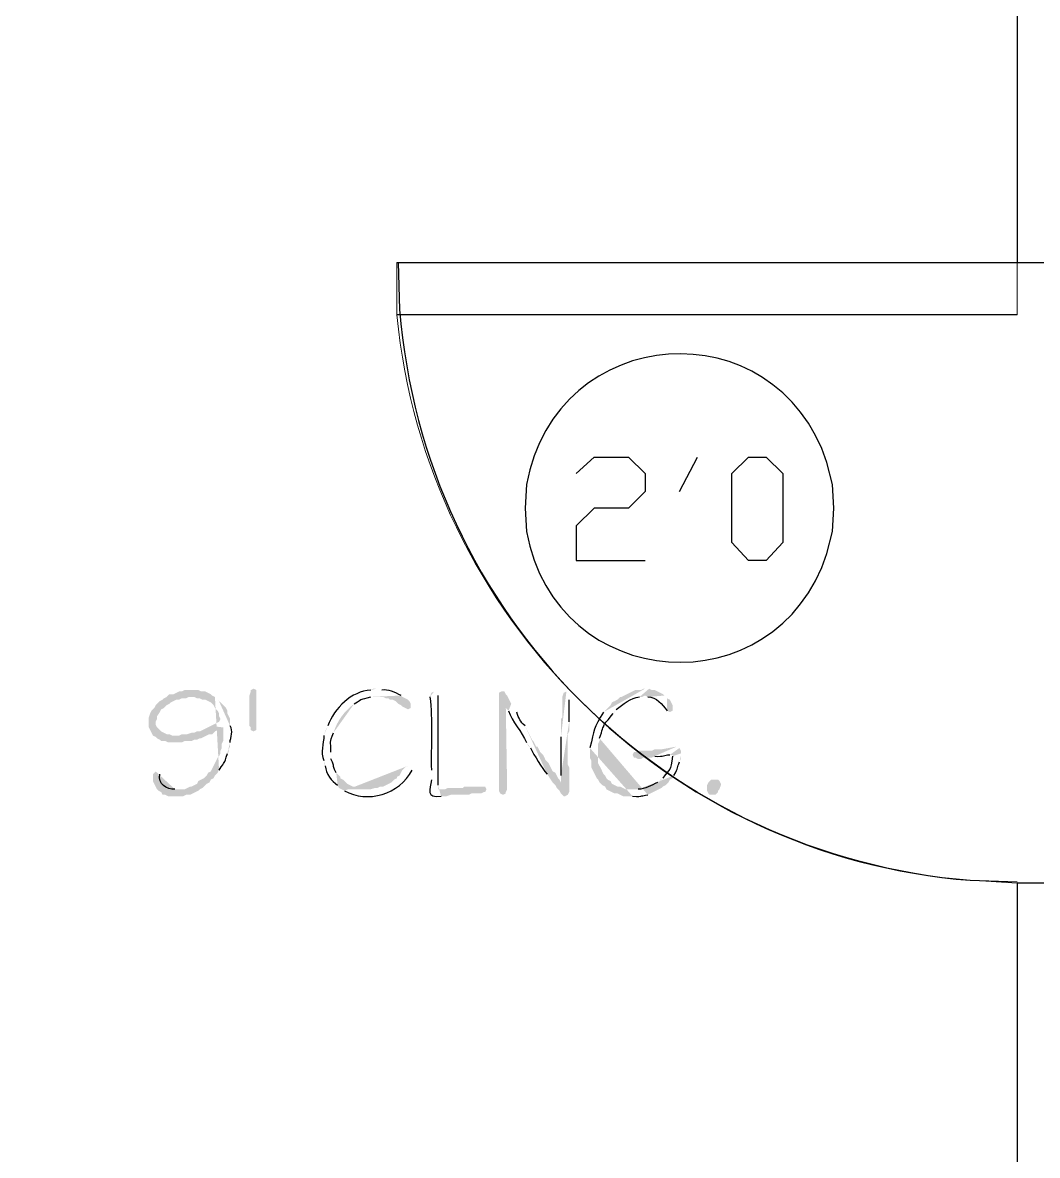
# Model space of a CAD drawing. Header units: inches. Extents: x -167 to 6071, y -6287 to -2731.
# Drawn here: x 708.94 to 748.2, y -5820.12 to -5776.31 of the extents above; entities that cross this region are included whole.
import ezdxf

# ---------------------------------------------------------------- set-up
doc = ezdxf.new("R2010")
doc.units = ezdxf.units.IN
doc.header["$LTSCALE"] = 96
doc.header["$MEASUREMENT"] = 0
doc.layers.add('Doors', color=5, linetype='Continuous', lineweight=9)
doc.layers.add('PDF_Geometry', color=7, linetype='Continuous', true_color=0x4a4a4a)
doc.layers.add('PDF_Solid Fills', color=7, linetype='Continuous')

msp = doc.modelspace()

# ---------------------------------------------------------------- hatches: boundary and pattern name
at = {"layer": 'PDF_Solid Fills', "transparency": 33554559}
for points in [[(715.477, -5802.122), (715.21, -5802.122), (715.103, -5802.175), (714.997, -5802.175), (714.783, -5802.282), (714.623, -5802.282), (714.517, -5802.389), (714.41, -5802.442), (714.357, -5802.495), (714.25, -5802.549), (714.143, -5802.655), (714.09, -5802.709), (714.037, -5802.815), (713.93, -5802.922), (713.877, -5803.029), (713.823, -5803.189), (713.823, -5803.562), (713.877, -5803.669), (713.93, -5803.775), (713.983, -5803.882), (714.89, -5803.882), (714.73, -5803.882), (714.623, -5803.829), (714.517, -5803.829), (714.303, -5803.722), (714.25, -5803.669), (714.143, -5803.562), (714.09, -5803.455), (714.09, -5803.349), (714.143, -5803.242), (714.143, -5803.135), (714.25, -5802.975), (714.303, -5802.869), (714.41, -5802.815), (714.517, -5802.709), (714.623, -5802.655), (714.677, -5802.602), (714.89, -5802.495), (714.997, -5802.495), (715.103, -5802.442), (715.263, -5802.442), (715.37, -5802.389), (716.383, -5802.389), (716.277, -5802.335), (716.223, -5802.282), (716.01, -5802.175), (715.85, -5802.175), (715.743, -5802.122), (715.637, -5802.122)], [(715.477, -5802.122), (715.21, -5802.122), (715.103, -5802.175), (714.997, -5802.175), (714.783, -5802.282), (714.623, -5802.282), (714.517, -5802.389), (714.41, -5802.442), (714.357, -5802.495), (714.25, -5802.549), (714.143, -5802.655), (714.09, -5802.709), (714.037, -5802.815), (713.93, -5802.922), (713.877, -5803.029), (713.823, -5803.189), (713.823, -5803.562), (713.877, -5803.669), (713.93, -5803.775), (713.983, -5803.882), (714.89, -5803.882), (714.73, -5803.882), (714.623, -5803.829), (714.517, -5803.829), (714.303, -5803.722), (714.25, -5803.669), (714.143, -5803.562), (714.09, -5803.455), (714.09, -5803.349), (714.143, -5803.242), (714.143, -5803.135), (714.25, -5802.975), (714.303, -5802.869), (714.41, -5802.815), (714.517, -5802.709), (714.623, -5802.655), (714.677, -5802.602), (714.89, -5802.495), (714.997, -5802.495), (715.103, -5802.442), (715.263, -5802.442), (715.37, -5802.389), (716.383, -5802.389), (716.277, -5802.335), (716.223, -5802.282), (716.01, -5802.175), (715.85, -5802.175), (715.743, -5802.122), (715.637, -5802.122)], [(717.983, -5802.335), (717.983, -5803.669), (717.877, -5803.722), (717.77, -5803.669), (717.77, -5803.562), (717.717, -5803.509), (717.717, -5802.335), (717.77, -5802.175), (717.77, -5802.122), (717.877, -5802.069), (717.983, -5802.122)], [(717.983, -5802.335), (717.983, -5803.669), (717.877, -5803.722), (717.77, -5803.669), (717.77, -5803.562), (717.717, -5803.509), (717.717, -5802.335), (717.77, -5802.175), (717.77, -5802.122), (717.877, -5802.069), (717.983, -5802.122)], [(727.477, -5802.175), (727.37, -5802.229), (727.37, -5806.015), (727.423, -5806.122), (727.53, -5806.175), (727.637, -5806.122), (727.637, -5806.069), (727.69, -5805.962), (727.637, -5802.762), (727.85, -5802.655), (727.797, -5802.549), (727.743, -5802.442), (727.69, -5802.335), (727.637, -5802.282), (727.583, -5802.175)], [(727.477, -5802.175), (727.37, -5802.229), (727.37, -5806.015), (727.423, -5806.122), (727.53, -5806.175), (727.637, -5806.122), (727.637, -5806.069), (727.69, -5805.962), (727.637, -5802.762), (727.85, -5802.655), (727.797, -5802.549), (727.743, -5802.442), (727.69, -5802.335), (727.637, -5802.282), (727.583, -5802.175)], [(723.637, -5802.389), (722.623, -5802.389), (722.89, -5802.389), (722.997, -5802.442), (723.103, -5802.442), (723.157, -5802.495), (723.263, -5802.495), (723.37, -5802.549), (723.477, -5802.655), (723.583, -5802.709), (723.637, -5802.762), (723.85, -5802.869), (723.957, -5802.815), (723.957, -5802.655), (723.903, -5802.549), (723.85, -5802.495), (723.743, -5802.442)], [(723.637, -5802.389), (722.623, -5802.389), (722.89, -5802.389), (722.997, -5802.442), (723.103, -5802.442), (723.157, -5802.495), (723.263, -5802.495), (723.37, -5802.549), (723.477, -5802.655), (723.583, -5802.709), (723.637, -5802.762), (723.85, -5802.869), (723.957, -5802.815), (723.957, -5802.655), (723.903, -5802.549), (723.85, -5802.495), (723.743, -5802.442)], [(716.223, -5803.509), (715.797, -5803.722), (715.69, -5803.722), (715.583, -5803.775), (715.477, -5803.775), (715.317, -5803.829), (715.103, -5803.829), (714.997, -5803.882), (713.983, -5803.882), (714.09, -5803.935), (714.143, -5803.989), (714.25, -5804.042), (714.303, -5804.095), (714.463, -5804.095), (714.57, -5804.149), (715.103, -5804.149), (715.21, -5804.095), (715.477, -5804.095), (715.583, -5804.042), (715.69, -5804.042), (715.797, -5803.989), (715.85, -5803.989), (715.957, -5803.935), (716.17, -5803.829), (716.277, -5803.829), (716.383, -5803.722), (716.597, -5803.615), (716.65, -5803.562)], [(716.223, -5803.509), (715.797, -5803.722), (715.69, -5803.722), (715.583, -5803.775), (715.477, -5803.775), (715.317, -5803.829), (715.103, -5803.829), (714.997, -5803.882), (713.983, -5803.882), (714.09, -5803.935), (714.143, -5803.989), (714.25, -5804.042), (714.303, -5804.095), (714.463, -5804.095), (714.57, -5804.149), (715.103, -5804.149), (715.21, -5804.095), (715.477, -5804.095), (715.583, -5804.042), (715.69, -5804.042), (715.797, -5803.989), (715.85, -5803.989), (715.957, -5803.935), (716.17, -5803.829), (716.277, -5803.829), (716.383, -5803.722), (716.597, -5803.615), (716.65, -5803.562)], [(735.637, -5806.175), (735.53, -5806.175), (735.477, -5806.122), (735.423, -5806.015), (735.423, -5805.802), (735.477, -5805.695), (735.583, -5805.589), (735.85, -5805.589), (735.903, -5805.642), (735.957, -5805.749), (735.957, -5805.802), (735.903, -5805.962), (735.85, -5806.015), (735.85, -5806.069), (735.743, -5806.175)], [(735.637, -5806.175), (735.53, -5806.175), (735.477, -5806.122), (735.423, -5806.015), (735.423, -5805.802), (735.477, -5805.695), (735.583, -5805.589), (735.85, -5805.589), (735.903, -5805.642), (735.957, -5805.749), (735.957, -5805.802), (735.903, -5805.962), (735.85, -5806.015), (735.85, -5806.069), (735.743, -5806.175)], [(726.677, -5805.855), (726.037, -5805.855), (725.983, -5805.909), (725.397, -5805.909), (725.29, -5805.962), (725.023, -5805.962), (726.89, -5805.962), (726.837, -5805.855), (726.783, -5805.855)], [(726.677, -5805.855), (726.037, -5805.855), (725.983, -5805.909), (725.397, -5805.909), (725.29, -5805.962), (725.023, -5805.962), (726.89, -5805.962), (726.837, -5805.855), (726.783, -5805.855)]]:
    msp.add_hatch(color=256, dxfattribs=at).paths.add_polyline_path(points)
h = msp.add_hatch(color=256, dxfattribs=at)
h.paths.add_polyline_path([(722.623, -5802.069), (722.517, -5802.069), (722.41, -5802.122)], flags=0)
h.paths.add_polyline_path([(720.757, -5803.509), (720.703, -5803.615), (720.65, -5803.722), (720.597, -5803.882)], flags=0)
h.paths.add_polyline_path([(720.597, -5804.842), (720.597, -5804.949), (720.65, -5805.055)], flags=0)
h.paths.add_polyline_path([(721.13, -5805.802), (721.183, -5805.909), (721.29, -5805.962), (722.303, -5805.962), (722.197, -5805.962), (722.037, -5805.909), (721.93, -5805.909), (721.823, -5805.855), (721.717, -5805.855), (721.61, -5805.802), (721.503, -5805.749), (721.45, -5805.695), (721.343, -5805.589), (721.237, -5805.535), (721.237, -5805.482), (721.13, -5805.375), (721.077, -5805.322)], flags=0)
h.paths.add_polyline_path([(720.863, -5804.789), (720.863, -5804.522)], flags=0)
h.paths.add_polyline_path([(721.77, -5802.655, 0.162278), (720.97, -5803.775)], flags=0)
h.paths.add_polyline_path([(722.41, -5802.389), (723.637, -5802.389), (723.583, -5802.335)], flags=0)
h.paths.add_polyline_path([(722.837, -5802.122), (722.73, -5802.069)], flags=0)
h = msp.add_hatch(color=256, dxfattribs=at)
h.paths.add_polyline_path([(722.623, -5802.069), (722.517, -5802.069), (722.41, -5802.122)], flags=0)
h.paths.add_polyline_path([(720.757, -5803.509), (720.703, -5803.615), (720.65, -5803.722), (720.597, -5803.882)], flags=0)
h.paths.add_polyline_path([(720.597, -5804.842), (720.597, -5804.949), (720.65, -5805.055)], flags=0)
h.paths.add_polyline_path([(721.13, -5805.802), (721.183, -5805.909), (721.29, -5805.962), (722.303, -5805.962), (722.197, -5805.962), (722.037, -5805.909), (721.93, -5805.909), (721.823, -5805.855), (721.717, -5805.855), (721.61, -5805.802), (721.503, -5805.749), (721.45, -5805.695), (721.343, -5805.589), (721.237, -5805.535), (721.237, -5805.482), (721.13, -5805.375), (721.077, -5805.322)], flags=0)
h.paths.add_polyline_path([(720.863, -5804.789), (720.863, -5804.522)], flags=0)
h.paths.add_polyline_path([(721.77, -5802.655, 0.162278), (720.97, -5803.775)], flags=0)
h.paths.add_polyline_path([(722.41, -5802.389), (723.637, -5802.389), (723.583, -5802.335)], flags=0)
h.paths.add_polyline_path([(722.837, -5802.122), (722.73, -5802.069)], flags=0)
h = msp.add_hatch(color=256, dxfattribs=at)
h.paths.add_polyline_path([(724.863, -5802.175), (724.757, -5802.229), (724.703, -5802.389)], flags=0)
h.paths.add_polyline_path([(724.757, -5805.215), (724.757, -5805.589)], flags=0)
h.paths.add_polyline_path([(725.13, -5806.229), (725.343, -5806.229), (725.503, -5806.175), (726.197, -5806.175), (726.303, -5806.122), (726.677, -5806.122), (726.783, -5806.069), (726.837, -5806.069), (726.89, -5805.962), (725.023, -5805.962), (725.023, -5805.802)], flags=0)
h.paths.add_polyline_path([(725.023, -5802.335), (724.97, -5802.229)], flags=0)
h = msp.add_hatch(color=256, dxfattribs=at)
h.paths.add_polyline_path([(724.863, -5802.175), (724.757, -5802.229), (724.703, -5802.389)], flags=0)
h.paths.add_polyline_path([(724.757, -5805.215), (724.757, -5805.589)], flags=0)
h.paths.add_polyline_path([(725.13, -5806.229), (725.343, -5806.229), (725.503, -5806.175), (726.197, -5806.175), (726.303, -5806.122), (726.677, -5806.122), (726.783, -5806.069), (726.837, -5806.069), (726.89, -5805.962), (725.023, -5805.962), (725.023, -5805.802)], flags=0)
h.paths.add_polyline_path([(725.023, -5802.335), (724.97, -5802.229)], flags=0)
h = msp.add_hatch(color=256, dxfattribs=at)
h.paths.add_polyline_path([(729.983, -5802.175), (729.877, -5802.229), (729.823, -5802.389), (729.823, -5803.189), (729.77, -5803.242), (729.77, -5803.935)], flags=0)
h.paths.add_polyline_path([(729.77, -5805.429), (729.77, -5805.695), (729.45, -5805.695), (729.557, -5805.802), (729.61, -5805.909), (729.717, -5806.015), (729.77, -5806.122), (729.823, -5806.175), (729.877, -5806.229), (729.93, -5806.229), (730.037, -5806.175), (730.09, -5806.069), (730.09, -5805.109), (730.037, -5805.002), (730.037, -5803.829), (730.09, -5803.722), (730.09, -5803.349)], flags=0)
h.paths.add_polyline_path([(730.09, -5802.495), (730.09, -5802.229)], flags=0)
h = msp.add_hatch(color=256, dxfattribs=at)
h.paths.add_polyline_path([(729.983, -5802.175), (729.877, -5802.229), (729.823, -5802.389), (729.823, -5803.189), (729.77, -5803.242), (729.77, -5803.935)], flags=0)
h.paths.add_polyline_path([(729.77, -5805.429), (729.77, -5805.695), (729.45, -5805.695), (729.557, -5805.802), (729.61, -5805.909), (729.717, -5806.015), (729.77, -5806.122), (729.823, -5806.175), (729.877, -5806.229), (729.93, -5806.229), (730.037, -5806.175), (730.09, -5806.069), (730.09, -5805.109), (730.037, -5805.002), (730.037, -5803.829), (730.09, -5803.722), (730.09, -5803.349)], flags=0)
h.paths.add_polyline_path([(730.09, -5802.495), (730.09, -5802.229)], flags=0)
h = msp.add_hatch(color=256, dxfattribs=at)
h.paths.add_polyline_path([(733.023, -5802.069), (732.97, -5802.069), (732.863, -5802.122), (732.65, -5802.122), (732.117, -5802.389), (732.063, -5802.389), (731.957, -5802.495), (731.85, -5802.549), (731.743, -5802.602), (731.69, -5802.709), (731.583, -5802.815), (731.53, -5802.869), (731.423, -5802.975)], flags=0)
h.paths.add_polyline_path([(730.89, -5804.362), (730.89, -5804.735), (730.943, -5804.842), (730.943, -5805.109), (730.997, -5805.215), (731.05, -5805.322), (731.103, -5805.429), (731.157, -5805.535), (731.21, -5805.589), (731.263, -5805.695), (731.37, -5805.802), (731.477, -5805.855), (731.53, -5805.962), (731.85, -5806.122), (731.957, -5806.122), (732.17, -5806.229), (732.543, -5806.229)], flags=0)
h.paths.add_polyline_path([(733.13, -5806.175), (733.557, -5805.962), (732.277, -5805.962), (732.17, -5805.909), (732.063, -5805.855), (731.957, -5805.855), (731.85, -5805.802), (731.743, -5805.749), (731.69, -5805.642), (731.583, -5805.589), (731.53, -5805.535), (731.477, -5805.429), (731.423, -5805.375), (731.37, -5805.269), (731.317, -5805.162), (731.263, -5805.055), (731.21, -5804.949), (731.21, -5804.202), (731.263, -5804.095), (731.263, -5803.989)], flags=0)
h.paths.add_polyline_path([(731.797, -5803.029), (731.85, -5802.975), (731.903, -5802.869)], flags=0)
h.paths.add_polyline_path([(732.81, -5802.389), (732.917, -5802.389), (733.023, -5802.335), (733.77, -5802.335), (733.717, -5802.282), (733.397, -5802.122), (733.29, -5802.122), (733.183, -5802.069)], flags=0)
h = msp.add_hatch(color=256, dxfattribs=at)
h.paths.add_polyline_path([(733.023, -5802.069), (732.97, -5802.069), (732.863, -5802.122), (732.65, -5802.122), (732.117, -5802.389), (732.063, -5802.389), (731.957, -5802.495), (731.85, -5802.549), (731.743, -5802.602), (731.69, -5802.709), (731.583, -5802.815), (731.53, -5802.869), (731.423, -5802.975)], flags=0)
h.paths.add_polyline_path([(730.89, -5804.362), (730.89, -5804.735), (730.943, -5804.842), (730.943, -5805.109), (730.997, -5805.215), (731.05, -5805.322), (731.103, -5805.429), (731.157, -5805.535), (731.21, -5805.589), (731.263, -5805.695), (731.37, -5805.802), (731.477, -5805.855), (731.53, -5805.962), (731.85, -5806.122), (731.957, -5806.122), (732.17, -5806.229), (732.543, -5806.229)], flags=0)
h.paths.add_polyline_path([(733.13, -5806.175), (733.557, -5805.962), (732.277, -5805.962), (732.17, -5805.909), (732.063, -5805.855), (731.957, -5805.855), (731.85, -5805.802), (731.743, -5805.749), (731.69, -5805.642), (731.583, -5805.589), (731.53, -5805.535), (731.477, -5805.429), (731.423, -5805.375), (731.37, -5805.269), (731.317, -5805.162), (731.263, -5805.055), (731.21, -5804.949), (731.21, -5804.202), (731.263, -5804.095), (731.263, -5803.989)], flags=0)
h.paths.add_polyline_path([(731.797, -5803.029), (731.85, -5802.975), (731.903, -5802.869)], flags=0)
h.paths.add_polyline_path([(732.81, -5802.389), (732.917, -5802.389), (733.023, -5802.335), (733.77, -5802.335), (733.717, -5802.282), (733.397, -5802.122), (733.29, -5802.122), (733.183, -5802.069)], flags=0)
h = msp.add_hatch(color=256, dxfattribs=at)
h.paths.add_polyline_path([(716.383, -5802.389), (715.477, -5802.389), (715.583, -5802.389), (715.69, -5802.442), (715.797, -5802.442), (715.903, -5802.495), (716.01, -5802.495), (716.223, -5802.602), (716.277, -5802.655), (716.33, -5802.709), (716.383, -5802.815), (716.49, -5802.922), (716.543, -5803.029), (716.543, -5803.135), (716.597, -5803.242), (716.543, -5803.349), (716.223, -5803.509), (716.65, -5803.562), (716.703, -5803.562), (716.703, -5804.095), (716.65, -5804.202), (716.65, -5804.362), (716.597, -5804.469), (716.597, -5804.575), (716.543, -5804.682), (716.49, -5804.735), (716.437, -5804.842), (716.383, -5804.949), (716.33, -5805.055), (716.277, -5805.162), (716.223, -5805.269), (716.117, -5805.322), (716.063, -5805.429), (715.957, -5805.535), (715.85, -5805.589), (715.743, -5805.642), (715.69, -5805.749), (715.583, -5805.802), (715.477, -5805.855), (715.423, -5805.855), (715.317, -5805.909), (715.21, -5805.962), (714.837, -5805.962), (715.743, -5806.015), (715.797, -5805.962), (715.903, -5805.909), (716.063, -5805.749), (716.17, -5805.695), (716.223, -5805.589), (716.33, -5805.535), (716.383, -5805.429), (716.49, -5805.322), (716.543, -5805.215)], flags=0)
h.paths.add_polyline_path([(716.863, -5804.575), (716.917, -5804.522), (716.917, -5804.415), (716.97, -5804.309), (716.97, -5804.149)], flags=0)
h.paths.add_polyline_path([(716.97, -5803.509), (716.97, -5803.242), (716.917, -5803.135), (716.863, -5803.029), (716.863, -5802.922), (716.81, -5802.815), (716.757, -5802.762), (716.65, -5802.655), (716.597, -5802.602), (716.543, -5802.549), (716.49, -5802.442)], flags=0)
h = msp.add_hatch(color=256, dxfattribs=at)
h.paths.add_polyline_path([(716.383, -5802.389), (715.477, -5802.389), (715.583, -5802.389), (715.69, -5802.442), (715.797, -5802.442), (715.903, -5802.495), (716.01, -5802.495), (716.223, -5802.602), (716.277, -5802.655), (716.33, -5802.709), (716.383, -5802.815), (716.49, -5802.922), (716.543, -5803.029), (716.543, -5803.135), (716.597, -5803.242), (716.543, -5803.349), (716.223, -5803.509), (716.65, -5803.562), (716.703, -5803.562), (716.703, -5804.095), (716.65, -5804.202), (716.65, -5804.362), (716.597, -5804.469), (716.597, -5804.575), (716.543, -5804.682), (716.49, -5804.735), (716.437, -5804.842), (716.383, -5804.949), (716.33, -5805.055), (716.277, -5805.162), (716.223, -5805.269), (716.117, -5805.322), (716.063, -5805.429), (715.957, -5805.535), (715.85, -5805.589), (715.743, -5805.642), (715.69, -5805.749), (715.583, -5805.802), (715.477, -5805.855), (715.423, -5805.855), (715.317, -5805.909), (715.21, -5805.962), (714.837, -5805.962), (715.743, -5806.015), (715.797, -5805.962), (715.903, -5805.909), (716.063, -5805.749), (716.17, -5805.695), (716.223, -5805.589), (716.33, -5805.535), (716.383, -5805.429), (716.49, -5805.322), (716.543, -5805.215)], flags=0)
h.paths.add_polyline_path([(716.863, -5804.575), (716.917, -5804.522), (716.917, -5804.415), (716.97, -5804.309), (716.97, -5804.149)], flags=0)
h.paths.add_polyline_path([(716.97, -5803.509), (716.97, -5803.242), (716.917, -5803.135), (716.863, -5803.029), (716.863, -5802.922), (716.81, -5802.815), (716.757, -5802.762), (716.65, -5802.655), (716.597, -5802.602), (716.543, -5802.549), (716.49, -5802.442)], flags=0)
h = msp.add_hatch(color=256, dxfattribs=at)
h.paths.add_polyline_path([(727.85, -5802.655), (727.637, -5802.762), (727.637, -5802.815), (727.743, -5802.922)], flags=0)
h.paths.add_polyline_path([(728.437, -5804.149), (728.49, -5804.255), (728.597, -5804.362)], flags=0)
h.paths.add_polyline_path([(729.237, -5805.375), (729.45, -5805.695), (729.77, -5805.695), (729.717, -5805.589), (729.663, -5805.535), (729.61, -5805.429), (729.557, -5805.322), (729.45, -5805.269), (729.397, -5805.162), (729.343, -5805.055), (729.29, -5804.949), (729.183, -5804.842), (729.13, -5804.735), (729.077, -5804.629), (728.97, -5804.522), (728.917, -5804.415), (728.863, -5804.309), (728.81, -5804.309), (728.757, -5804.202), (728.703, -5804.095), (728.65, -5804.042), (728.597, -5803.935), (728.543, -5803.829), (728.49, -5803.722), (728.437, -5803.615), (728.383, -5803.509)], flags=0)
h.paths.add_polyline_path([(728.063, -5802.975), (728.01, -5802.869), (727.957, -5802.762)], flags=0)
h = msp.add_hatch(color=256, dxfattribs=at)
h.paths.add_polyline_path([(727.85, -5802.655), (727.637, -5802.762), (727.637, -5802.815), (727.743, -5802.922)], flags=0)
h.paths.add_polyline_path([(728.437, -5804.149), (728.49, -5804.255), (728.597, -5804.362)], flags=0)
h.paths.add_polyline_path([(729.237, -5805.375), (729.45, -5805.695), (729.77, -5805.695), (729.717, -5805.589), (729.663, -5805.535), (729.61, -5805.429), (729.557, -5805.322), (729.45, -5805.269), (729.397, -5805.162), (729.343, -5805.055), (729.29, -5804.949), (729.183, -5804.842), (729.13, -5804.735), (729.077, -5804.629), (728.97, -5804.522), (728.917, -5804.415), (728.863, -5804.309), (728.81, -5804.309), (728.757, -5804.202), (728.703, -5804.095), (728.65, -5804.042), (728.597, -5803.935), (728.543, -5803.829), (728.49, -5803.722), (728.437, -5803.615), (728.383, -5803.509)], flags=0)
h.paths.add_polyline_path([(728.063, -5802.975), (728.01, -5802.869), (727.957, -5802.762)], flags=0)
h = msp.add_hatch(color=256, dxfattribs=at)
h.paths.add_polyline_path([(733.77, -5802.335), (733.023, -5802.335), (733.13, -5802.389)], flags=0)
h.paths.add_polyline_path([(733.877, -5802.922), (733.983, -5802.975), (734.09, -5802.922), (734.09, -5802.709), (734.037, -5802.602), (733.983, -5802.495), (733.877, -5802.442)], flags=0)
h = msp.add_hatch(color=256, dxfattribs=at)
h.paths.add_polyline_path([(733.77, -5802.335), (733.023, -5802.335), (733.13, -5802.389)], flags=0)
h.paths.add_polyline_path([(733.877, -5802.922), (733.983, -5802.975), (734.09, -5802.922), (734.09, -5802.709), (734.037, -5802.602), (733.983, -5802.495), (733.877, -5802.442)], flags=0)
h = msp.add_hatch(color=256, dxfattribs=at)
h.paths.add_polyline_path([(734.25, -5804.309), (733.663, -5804.415), (733.397, -5804.415), (733.29, -5804.469), (732.81, -5804.469), (732.703, -5804.522), (732.597, -5804.522), (732.543, -5804.629), (732.597, -5804.735), (732.65, -5804.735), (732.757, -5804.789), (732.863, -5804.789), (732.97, -5804.735), (733.29, -5804.735), (733.397, -5804.682)], flags=0)
h.paths.add_polyline_path([(733.983, -5804.629), (734.09, -5804.629), (734.41, -5804.575), (734.41, -5804.469), (734.357, -5804.362)], flags=0)
h = msp.add_hatch(color=256, dxfattribs=at)
h.paths.add_polyline_path([(734.25, -5804.309), (733.663, -5804.415), (733.397, -5804.415), (733.29, -5804.469), (732.81, -5804.469), (732.703, -5804.522), (732.597, -5804.522), (732.543, -5804.629), (732.597, -5804.735), (732.65, -5804.735), (732.757, -5804.789), (732.863, -5804.789), (732.97, -5804.735), (733.29, -5804.735), (733.397, -5804.682)], flags=0)
h.paths.add_polyline_path([(733.983, -5804.629), (734.09, -5804.629), (734.41, -5804.575), (734.41, -5804.469), (734.357, -5804.362)], flags=0)
h = msp.add_hatch(color=256, dxfattribs=at)
h.paths.add_polyline_path([(734.41, -5804.575), (734.09, -5804.629), (734.09, -5804.682)], flags=0)
h.paths.add_polyline_path([(733.717, -5805.535), (733.61, -5805.589), (733.61, -5805.642), (733.503, -5805.695)], flags=0)
h.paths.add_polyline_path([(732.757, -5805.962), (732.597, -5805.962), (733.557, -5805.962), (733.663, -5805.909), (733.717, -5805.855), (733.823, -5805.802), (733.93, -5805.695), (733.983, -5805.589), (734.09, -5805.535), (734.143, -5805.429)], flags=0)
h.paths.add_polyline_path([(734.357, -5804.895), (734.41, -5804.789), (734.41, -5804.682)], flags=0)
h = msp.add_hatch(color=256, dxfattribs=at)
h.paths.add_polyline_path([(734.41, -5804.575), (734.09, -5804.629), (734.09, -5804.682)], flags=0)
h.paths.add_polyline_path([(733.717, -5805.535), (733.61, -5805.589), (733.61, -5805.642), (733.503, -5805.695)], flags=0)
h.paths.add_polyline_path([(732.757, -5805.962), (732.597, -5805.962), (733.557, -5805.962), (733.663, -5805.909), (733.717, -5805.855), (733.823, -5805.802), (733.93, -5805.695), (733.983, -5805.589), (734.09, -5805.535), (734.143, -5805.429)], flags=0)
h.paths.add_polyline_path([(734.357, -5804.895), (734.41, -5804.789), (734.41, -5804.682)], flags=0)
h = msp.add_hatch(color=256, dxfattribs=at)
h.paths.add_polyline_path([(714.09, -5805.269), (714.037, -5805.322), (713.983, -5805.375), (713.983, -5805.642), (714.037, -5805.749), (714.09, -5805.855), (714.143, -5805.962), (714.197, -5806.015), (714.303, -5806.069), (714.357, -5806.175), (714.463, -5806.175), (714.57, -5806.229), (715.157, -5806.229), (715.263, -5806.175), (715.423, -5806.175), (715.743, -5806.015), (714.837, -5805.962)], flags=0)
h.paths.add_polyline_path([(714.25, -5805.375), (714.197, -5805.269)], flags=0)
h = msp.add_hatch(color=256, dxfattribs=at)
h.paths.add_polyline_path([(714.09, -5805.269), (714.037, -5805.322), (713.983, -5805.375), (713.983, -5805.642), (714.037, -5805.749), (714.09, -5805.855), (714.143, -5805.962), (714.197, -5806.015), (714.303, -5806.069), (714.357, -5806.175), (714.463, -5806.175), (714.57, -5806.229), (715.157, -5806.229), (715.263, -5806.175), (715.423, -5806.175), (715.743, -5806.015), (714.837, -5805.962)], flags=0)
h.paths.add_polyline_path([(714.25, -5805.375), (714.197, -5805.269)], flags=0)
h = msp.add_hatch(color=256, dxfattribs=at)
h.paths.add_polyline_path([(723.85, -5805.055), (723.743, -5805.109), (723.637, -5805.215), (723.583, -5805.322), (723.53, -5805.429), (723.423, -5805.482), (723.423, -5805.535), (723.317, -5805.589), (723.21, -5805.695), (723.103, -5805.749), (722.997, -5805.802), (722.89, -5805.855), (722.783, -5805.855), (722.677, -5805.909), (722.57, -5805.909), (722.41, -5805.962), (721.29, -5805.962), (721.397, -5806.015)], flags=0)
h.paths.add_polyline_path([(724.01, -5805.215), (723.957, -5805.109)], flags=0)
h = msp.add_hatch(color=256, dxfattribs=at)
h.paths.add_polyline_path([(723.85, -5805.055), (723.743, -5805.109), (723.637, -5805.215), (723.583, -5805.322), (723.53, -5805.429), (723.423, -5805.482), (723.423, -5805.535), (723.317, -5805.589), (723.21, -5805.695), (723.103, -5805.749), (722.997, -5805.802), (722.89, -5805.855), (722.783, -5805.855), (722.677, -5805.909), (722.57, -5805.909), (722.41, -5805.962), (721.29, -5805.962), (721.397, -5806.015)], flags=0)
h.paths.add_polyline_path([(724.01, -5805.215), (723.957, -5805.109)], flags=0)

# ---------------------------------------------------------------- linework, layer by layer
at = {"layer": 'Doors', "transparency": 33554687}
msp.add_lwpolyline([(723.423, -5787.615), (747.423, -5787.615), (747.423, -5785.589), (723.423, -5785.589)], dxfattribs=at)
msp.add_lwpolyline([(723.423, -5785.589), (723.423, -5787.615, 0.362411), (745.61, -5809.482), (747.423, -5809.589)], format="xyb", dxfattribs=at)
at = {"layer": 'PDF_Geometry', "color": 7}
for points in [[(648.437, -5714.602), (644.437, -5714.602), (644.437, -5581.109), (786.943, -5581.109), (786.943, -5714.602), (747.423, -5714.602), (747.423, -5730.602), (743.423, -5730.602), (743.423, -5734.069), (747.423, -5734.069), (747.423, -5738.069), (750.943, -5738.069), (750.943, -5734.069), (784.917, -5734.069), (784.917, -5778.069), (750.943, -5778.069), (750.943, -5774.069), (747.423, -5774.069), (747.423, -5785.589)], [(723.423, -5785.589), (747.423, -5785.589), (750.943, -5785.589), (750.943, -5781.589), (784.917, -5781.589), (784.917, -5813.589), (750.943, -5813.589), (750.943, -5809.589), (747.423, -5809.589), (747.423, -5841.162), (744.597, -5843.989), (747.05, -5846.442), (750.943, -5842.602), (750.943, -5819.082), (786.943, -5819.082), (786.943, -5957.589)], [(747.423, -5787.615), (723.423, -5787.615)]]:
    msp.add_lwpolyline(points, dxfattribs=at)
at = {"layer": 'PDF_Geometry'}
msp.add_lwpolyline([(723.477, -5785.589), (723.53, -5787.402, 0.36881), (745.61, -5809.482), (747.423, -5809.535)], format="xyb", dxfattribs=at)
for points in [[(730.357, -5793.749), (731.05, -5793.109), (732.383, -5793.109), (733.023, -5793.749), (733.023, -5794.442), (732.383, -5795.082), (731.05, -5795.082), (730.357, -5795.775), (730.357, -5797.109), (733.023, -5797.109)], [(734.357, -5794.442), (735.05, -5793.109)], [(740.063, -5796.842), (740.277, -5795.989), (740.33, -5795.082), (740.277, -5794.175), (740.063, -5793.322)], [(728.437, -5794.175), (728.383, -5795.082), (728.437, -5795.989)]]:
    msp.add_lwpolyline(points, dxfattribs=at)
msp.add_lwpolyline([(737.023, -5797.109), (736.383, -5796.415), (736.383, -5793.749), (737.023, -5793.109), (737.717, -5793.109), (738.357, -5793.749), (738.357, -5796.415), (737.717, -5797.109)], close=True, dxfattribs=at)
for points in [[(740.063, -5793.322), (738.085, -5787.308), (729.58, -5787.879), (728.437, -5794.175)], [(728.437, -5795.989), (729.58, -5802.286), (738.085, -5802.856), (740.063, -5796.842)], [(722.41, -5802.122), (721.658, -5802.173), (720.999, -5802.815), (720.757, -5803.509)], [(723.583, -5802.335), (723.372, -5802.219), (723.077, -5802.086), (722.837, -5802.122)], [(721.77, -5802.655), (722.168, -5802.412), (721.975, -5802.503), (722.41, -5802.389)], [(724.703, -5802.389), (724.811, -5803.265), (724.734, -5804.302), (724.757, -5805.215)], [(725.023, -5805.802), (725.023, -5804.647), (725.023, -5803.491), (725.023, -5802.335)], [(730.09, -5803.349), (730.09, -5803.064), (730.09, -5802.78), (730.09, -5802.495)], [(731.903, -5802.869), (732.171, -5802.678), (732.47, -5802.426), (732.81, -5802.389)], [(733.13, -5802.389), (733.46, -5802.389), (733.697, -5802.668), (733.877, -5802.922)], [(727.743, -5802.922), (727.89, -5803.357), (728.253, -5803.734), (728.437, -5804.149)], [(728.383, -5803.509), (728.182, -5803.335), (728.15, -5803.228), (728.063, -5802.975)], [(731.423, -5802.975), (731.009, -5803.6), (731.079, -5803.662), (730.89, -5804.362)], [(731.263, -5803.989), (731.497, -5803.327), (731.327, -5803.596), (731.797, -5803.029)], [(716.97, -5804.149), (716.981, -5803.946), (717.108, -5803.707), (716.97, -5803.509)], [(720.597, -5803.882), (720.597, -5804.194), (720.452, -5804.538), (720.597, -5804.842)], [(720.863, -5804.522), (720.88, -5804.06), (720.8, -5804.197), (720.97, -5803.775)], [(729.77, -5803.935), (729.77, -5804.433), (729.77, -5804.931), (729.77, -5805.429)], [(728.597, -5804.362), (728.743, -5804.656), (729.019, -5805.143), (729.237, -5805.375)], [(716.543, -5805.215), (716.806, -5804.816), (716.715, -5805.049), (716.863, -5804.575)], [(721.077, -5805.322), (720.841, -5804.904), (721.099, -5805.207), (720.863, -5804.789)], [(733.397, -5804.682), (733.791, -5804.711), (733.724, -5804.63), (733.983, -5804.629)], [(734.09, -5804.682), (734.016, -5805.291), (733.988, -5805.127), (733.717, -5805.535)], [(734.143, -5805.429), (734.338, -5805.095), (734.254, -5805.135), (734.357, -5804.895)], [(720.65, -5805.055), (720.677, -5805.356), (720.891, -5805.654), (721.13, -5805.802)], [(721.397, -5806.015), (722.281, -5806.519), (723.518, -5806.167), (724.01, -5805.215)], [(714.837, -5805.962), (714.501, -5805.967), (714.187, -5805.762), (714.25, -5805.375)], [(724.757, -5805.589), (724.705, -5805.979), (724.534, -5806.308), (725.13, -5806.229)], [(733.503, -5805.695), (733.257, -5805.823), (733.037, -5805.948), (732.757, -5805.962)], [(732.543, -5806.229), (733.003, -5806.258), (732.849, -5806.193), (733.13, -5806.175)]]:
    msp.add_open_spline(points, degree=3, dxfattribs=at)
at = {"layer": 'PDF_Geometry', "color": 7}
for points in [[(722.41, -5802.122), (721.658, -5802.173), (720.999, -5802.815), (720.757, -5803.509)], [(723.583, -5802.335), (723.372, -5802.219), (723.077, -5802.086), (722.837, -5802.122)], [(721.77, -5802.655), (722.168, -5802.412), (721.975, -5802.503), (722.41, -5802.389)], [(724.703, -5802.389), (724.811, -5803.265), (724.734, -5804.302), (724.757, -5805.215)], [(725.023, -5805.802), (725.023, -5804.647), (725.023, -5803.491), (725.023, -5802.335)], [(730.09, -5803.349), (730.09, -5803.064), (730.09, -5802.78), (730.09, -5802.495)], [(731.903, -5802.869), (732.171, -5802.678), (732.47, -5802.426), (732.81, -5802.389)], [(733.13, -5802.389), (733.46, -5802.389), (733.697, -5802.668), (733.877, -5802.922)], [(727.743, -5802.922), (727.89, -5803.357), (728.253, -5803.734), (728.437, -5804.149)], [(728.383, -5803.509), (728.182, -5803.335), (728.15, -5803.228), (728.063, -5802.975)], [(731.423, -5802.975), (731.009, -5803.6), (731.079, -5803.662), (730.89, -5804.362)], [(731.263, -5803.989), (731.497, -5803.327), (731.327, -5803.596), (731.797, -5803.029)], [(716.97, -5804.149), (716.981, -5803.946), (717.108, -5803.707), (716.97, -5803.509)], [(720.597, -5803.882), (720.597, -5804.194), (720.452, -5804.538), (720.597, -5804.842)], [(720.863, -5804.522), (720.88, -5804.06), (720.8, -5804.197), (720.97, -5803.775)], [(729.77, -5803.935), (729.77, -5804.433), (729.77, -5804.931), (729.77, -5805.429)], [(728.597, -5804.362), (728.743, -5804.656), (729.019, -5805.143), (729.237, -5805.375)], [(716.543, -5805.215), (716.806, -5804.816), (716.715, -5805.049), (716.863, -5804.575)], [(721.077, -5805.322), (720.841, -5804.904), (721.099, -5805.207), (720.863, -5804.789)], [(733.397, -5804.682), (733.791, -5804.711), (733.724, -5804.63), (733.983, -5804.629)], [(734.09, -5804.682), (734.016, -5805.291), (733.988, -5805.127), (733.717, -5805.535)], [(734.143, -5805.429), (734.338, -5805.095), (734.254, -5805.135), (734.357, -5804.895)], [(720.65, -5805.055), (720.677, -5805.356), (720.891, -5805.654), (721.13, -5805.802)], [(721.397, -5806.015), (722.281, -5806.519), (723.518, -5806.167), (724.01, -5805.215)], [(714.837, -5805.962), (714.501, -5805.967), (714.187, -5805.762), (714.25, -5805.375)], [(724.757, -5805.589), (724.705, -5805.979), (724.534, -5806.308), (725.13, -5806.229)], [(733.503, -5805.695), (733.257, -5805.823), (733.037, -5805.948), (732.757, -5805.962)], [(732.543, -5806.229), (733.003, -5806.258), (732.849, -5806.193), (733.13, -5806.175)]]:
    msp.add_open_spline(points, degree=3, dxfattribs=at)

doc.saveas('drawing.dxf')
